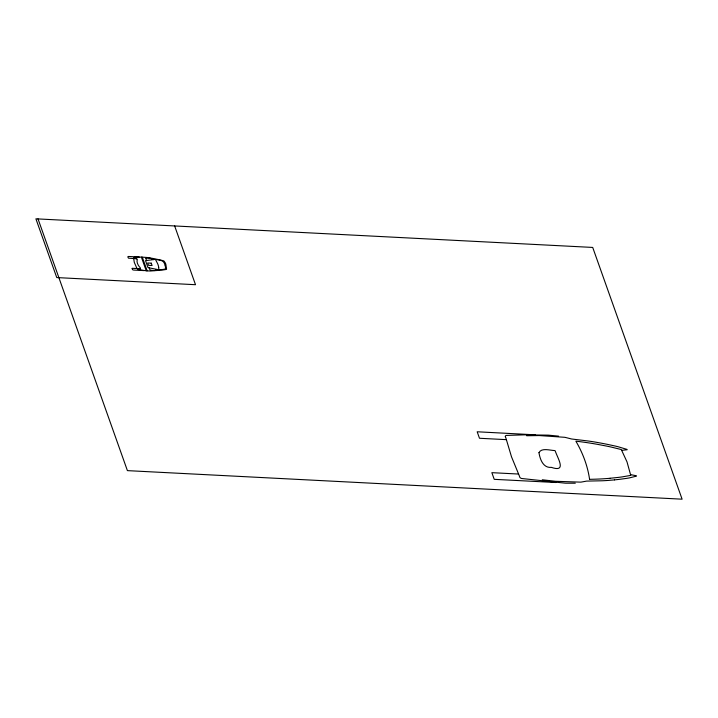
<?xml version="1.0" encoding="UTF-8"?>
<svg xmlns="http://www.w3.org/2000/svg" width="718" height="718" viewBox="0 0 718 718"><rect width="100%" height="100%" fill="white"/><g stroke="black" fill="none" stroke-linecap="round" stroke-linejoin="round"><path stroke-width="1.08" d="M158.696 267.527A136.528 37.408 4.9 0 0 157.43 263.273L155.465 259.53L157.996 259.808A30.686 8.41 4.9 0 1 161.478 260.625L162.95 261.289A76.44 20.939 4.9 0 1 165.077 265.148M133.683 258.588L134.302 262.429L136.932 268.37M140.234 268.604L140.396 268.281A8.876 2.432 4.9 0 0 140.306 267.823C138.305 265.884 136.267 262.187 137.282 259.548A6.866 1.885 4.9 0 0 137.21 259.198L133.736 257.574L134.733 257.206A7.907 2.163 4.9 0 1 135.406 257.107A5.654 1.553 4.9 0 1 136.258 257.035L141.527 257.125A51.543 14.118 4.9 0 1 147.244 257.493L153.006 258.453A3.007 0.826 4.9 0 0 153.499 258.597L156.578 259.198A67.097 18.381 4.9 0 1 158.265 259.53L158.84 259.647A30.856 8.454 4.9 0 1 161.406 260.221L163.973 261.02L165.293 262.932A151.238 41.429 4.9 0 1 165.813 264.179L166.594 269.214A2.926 0.799 4.9 0 1 165.993 269.492L163.668 269.869A61.039 16.72 4.9 0 1 161.146 270.183L150.439 271.018A35.092 9.612 4.9 0 1 146.05 270.767L137.739 269.403L139.732 268.828A2.109 0.574 4.9 0 0 140.154 268.667L132.211 268.308A8.571 2.351 4.9 0 0 132.22 268.622M165.149 265.148L165.696 268.783L164.234 269.25A80.937 22.177 4.9 0 1 162.151 269.564L157.52 269.582A4.622 1.265 4.9 0 0 156.982 269.429L154.684 270.542M526.635 435.736L539.227 435.557L564.653 437.298A7.216 1.975 4.9 0 1 566.224 437.639L571.645 439.003L587.988 440.969A75.435 20.669 4.9 0 1 595.204 442.082L601.442 443.194A147.594 40.432 4.9 0 1 607.599 444.406L615.38 446.084A63.166 17.304 4.9 0 1 618.467 446.847L626.895 449.378A2.845 0.781 4.9 0 1 627.164 449.737L621.662 450.339L621.267 449.54L611.377 447.108A73.173 20.05 4.9 0 0 605.633 445.896L597.645 444.379A103.159 28.262 4.9 0 0 575.863 441.166C582.729 452.878 587.656 465.856 589.577 479.337M154.02 259.503L154.056 259.494A8.122 2.226 4.9 0 1 152.719 259.701L145.862 260.616A2.037 0.556 4.9 0 0 145.574 260.742L147.944 267.455A1.939 0.53 4.9 0 0 148.375 267.626L149.362 267.877A29.088 7.97 4.9 0 0 150.672 268.146L155.537 269.115A13.804 3.778 4.9 0 1 156.982 269.429M154.191 259.458L155.501 259.449M614.473 479.884L608.801 480.387A75.435 20.669 4.9 0 1 602.124 480.782L586.597 481.105L581.966 481.957A7.216 1.975 4.9 0 1 580.575 482.137L555.463 481.284L542.269 479.777M609.995 478.269L617.175 477.524A73.173 20.05 4.9 0 0 622.264 476.878L630.754 475.388L627.011 461.898L621.671 450.357M575.289 483.214L567.256 483.196A15.697 4.299 4.9 0 1 565.219 483.169L521.564 478.484A2.809 0.772 4.9 0 1 521.124 478.323L520.9 478.215A8.598 2.36 4.9 0 1 519.751 477.129L519.455 476.222A90.172 24.699 4.9 0 0 519.186 475.495L511.512 456.827L505.966 438.276A90.172 24.699 4.9 0 0 505.723 437.549L505.337 436.643M136.662 258.731L128.513 258.175A8.571 2.351 4.9 0 1 128.235 257.807L127.948 257.143A11.578 3.168 4.9 0 1 127.849 256.739L128.567 256.452A6.265 1.714 4.9 0 1 129.034 256.479L139.229 257.035M506.298 439.649L479.48 438.267L477.183 431.778L535.359 434.83M518.504 474.042L491.857 472.668L494.226 479.337L556.019 482.514M144.067 270.596L134.006 270.085A6.265 1.714 4.9 0 1 133.539 270.058L132.633 269.726A11.578 3.168 4.9 0 1 132.417 269.322L132.211 268.622M558.577 436.149L550.257 435.332A15.697 4.299 4.9 0 0 548.166 435.144L524.795 434.848L506.28 435.422A2.809 0.772 4.9 0 0 505.939 435.548L505.849 435.584A8.437 2.316 4.9 0 0 505.391 436.643M630.503 474.607L636.417 475.792A2.845 0.781 4.9 0 1 636.399 476.142L629.48 477.883A63.166 17.304 4.9 0 1 626.832 478.341L619.984 479.274A147.594 40.432 4.9 0 1 614.473 479.884M153.464 259.62L150.295 258.238A13.31 3.644 4.9 0 0 147.648 258.13L147.495 258.139A2.486 0.682 4.9 0 0 145.978 258.417M158.875 269.771L158.669 267.527M146.454 260.49L145.925 258.498A2.226 0.61 4.9 0 1 146.014 258.417M174.653 225.964L195.511 284.705L56.758 277.57L35.9 218.819L592.709 247.432L682.1 499.181L127.409 470.631L38.018 218.891M142.299 257.161L147.154 270.848M141.374 257.116L146.23 270.776M149.066 267.805L149.963 269.815A2.226 0.61 4.9 0 0 150.107 269.905A2.486 0.682 4.9 0 0 151.839 270.363L152.001 270.363A13.31 3.644 4.9 0 0 154.675 270.533M610.04 478.287A103.32 28.307 4.9 0 1 589.55 479.319M538.976 452.672C539.972 459.161 543.131 468.235 551.379 467.373C567.112 472.767 557.68 458.362 555.238 450.985A8.598 2.351 4.9 0 0 554.808 450.572C550.176 450.464 541.408 447.476 538.976 452.672M151.256 263.165L147.684 262.985L148.509 265.328L152.081 265.507L151.256 263.165"/></g></svg>
